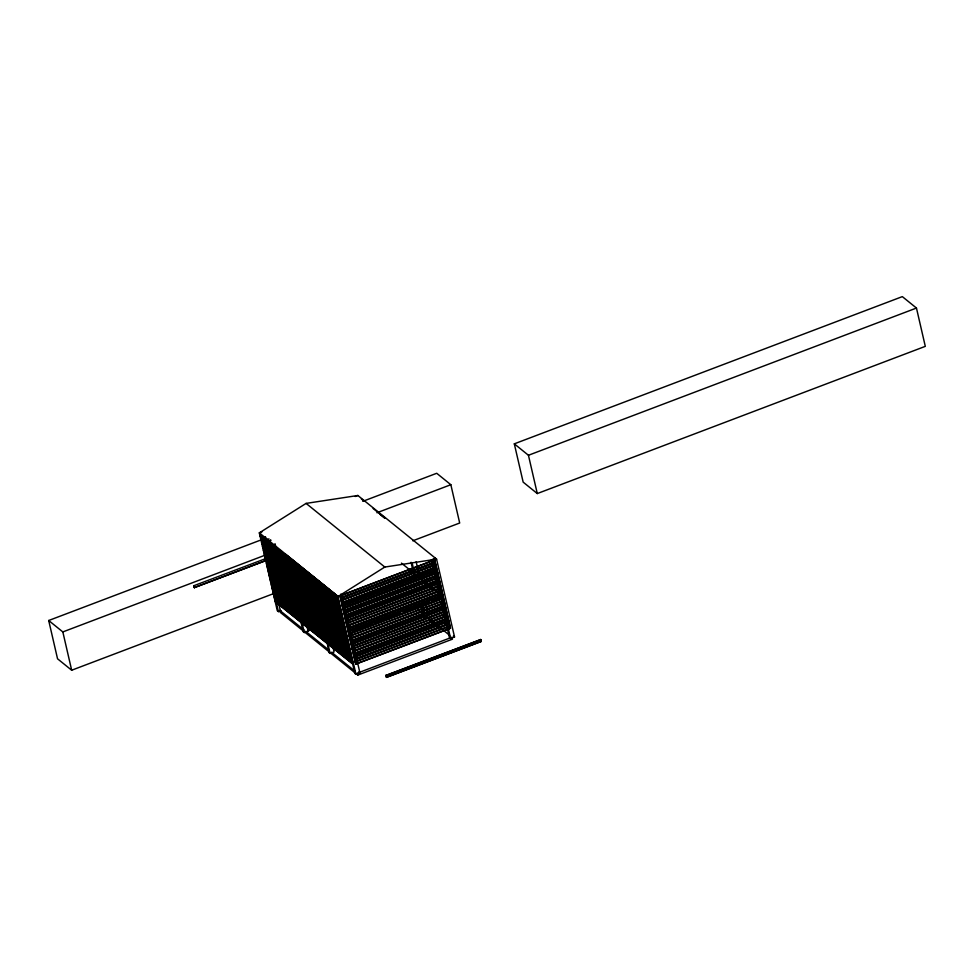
<?xml version="1.0" encoding="UTF-8"?>
<svg xmlns="http://www.w3.org/2000/svg" width="974" height="974" viewBox="0 0 974 974"><rect width="100%" height="100%" fill="white"/><g stroke="black" fill="none" stroke-linecap="round" stroke-linejoin="round"><path stroke-width="1.46" d="M441.977 605.207L449.44 637.507L450.585 638.445L454.529 636.947L436.571 559.137L357.872 495.486L306.104 503.4L259.315 532.875L277.286 610.686L278.43 611.623L281.06 610.625M261.945 531.877L259.315 532.875L338.015 596.526L436.571 559.137L384.803 567.051L338.015 596.526L355.973 674.337L359.917 672.839L341.959 595.029L340.803 594.103M355.242 496.484L357.872 495.486M286.027 555.472L259.888 534.677L286.027 555.472L290.301 573.978L300.869 582.537M273.499 593.653L71.674 670.222L57.539 658.789L48.7 620.499L261.896 539.608M362.803 501.33L436.717 473.279L450.84 484.711L459.691 523.014L412.781 540.801M514.309 443.84L902.326 296.62L916.461 308.052L925.3 346.354L537.283 493.562L523.16 482.13L514.309 443.84L528.444 455.272L537.283 493.562M266.17 539.937L268.994 538.865M267.899 541.215L270.723 540.144M268.02 541.325L270.845 540.253M48.7 620.499L62.835 631.931L266.072 554.815M376.938 512.762L450.84 484.711M528.444 455.272L916.461 308.052M265.038 555.63L342.58 618.344L342.142 616.432L329.212 605.974M266.486 560.391L194.35 587.614L193.899 585.703L266.048 558.479M194.35 587.614L266.365 560.293M304.156 613.413L308.222 631.03L304.278 632.528L303.133 631.59L285.443 554.303L337.43 596.015L337.588 598.036M286.319 556.751L338.015 598.56L338.173 600.581M286.466 557.384L260.338 536.589L260.18 534.568M267.253 565.2L293.101 586.105M267.692 567.111L293.539 588.028M268.13 569.035L345.673 631.749L346.123 633.66L268.58 570.947M287.5 561.852L339.196 603.673L339.354 605.694M287.793 563.13L261.665 542.335L262.103 544.247L288.231 565.042M288.085 564.409L339.78 606.218L340.23 608.141L288.243 566.43L299.103 574.879M288.389 567.075L299.249 575.512M288.84 568.986L305.568 582.184M269.908 576.693L347.45 639.407L347.888 641.33L270.346 578.605M289.266 569.51L340.961 611.331L341.399 613.243L289.704 571.434M289.558 570.788L263.43 549.993L263.869 551.905L290.008 572.7M270.784 580.516L296.632 601.421M290.301 573.978L341.996 615.799L341.545 613.876L322.747 598.681M290.167 574.733L301.015 583.17M290.605 576.645L291.482 580.467L265.634 559.563L266.085 561.474L343.907 624.091L344.346 626.002L266.523 563.398L268.739 572.968L294.866 593.763L297.228 605.365M291.323 578.446L265.196 557.652L264.319 553.816L342.142 616.432M291.482 579.092L343.177 620.901L342.726 618.989L334.508 612.329M291.628 579.725L343.323 621.534L343.761 623.457L291.786 581.746L299.115 587.346M291.932 582.391L298.093 587.03M311.29 575.208L311.741 577.132M292.37 584.303L309.099 597.5M309.257 598.133L292.517 584.936L344.492 626.647L344.942 628.559L293.247 586.75M311.887 577.765L312.325 579.676M293.393 587.383L345.088 629.204L345.526 631.115L293.551 589.404L305.58 598.803M312.471 580.321L312.91 582.233M293.698 590.049L325.706 615.592M313.056 582.866L313.506 584.79M274.765 597.756L300.613 618.66M294.136 591.961L310.876 605.158M295.012 594.408L346.707 636.217L346.269 634.305L313.372 607.691M295.159 595.041L346.854 636.862L347.292 638.774L295.317 597.062L302.646 602.663M314.237 587.979L314.687 589.891M295.305 595.686L269.177 574.879L270.942 582.537L297.07 603.344M295.463 597.707L321.31 618.612M314.833 590.524L315.272 592.448M295.913 599.619L307.942 609.018M315.418 593.081L315.856 594.992M296.778 602.066L348.473 643.875L348.035 641.963L340.985 636.266M299.176 601.141L298.738 599.229L299.176 601.141L304.947 599.095M296.924 602.699L348.619 644.52L348.777 646.541M316.002 595.638L316.453 597.549M316.599 598.182L317.037 600.106M297.679 607.277L309.708 616.676M298.105 607.813L349.8 649.621L349.958 651.643M304.74 605.28L309.099 603.77M317.183 600.739L317.634 602.65M298.397 609.079L272.27 588.284L272.708 590.195L298.848 611.002M309.549 605.682L301.076 608.896L300.503 606.887L300.942 608.799L309.415 605.584M432.785 559.198L435.415 558.199M298.701 610.357L350.397 652.178L350.555 654.199M317.78 603.296L318.218 605.207M285.443 554.303L337.43 596.015M340.096 595.832L434.708 559.928L435.147 561.84L340.413 597.646L339.975 595.723L340.413 597.646M318.364 605.84L318.802 607.764M306.067 611.027L311.717 608.884M306.189 611.124L311.838 608.981M340.559 598.279L341.131 600.301L340.559 598.279L435.171 562.388L435.743 564.396L341.131 600.301L435.743 564.396M340.681 598.377L435.293 562.485M299.444 614.935L317.354 629.082M299.87 615.471L351.565 657.28L351.724 659.301M318.961 608.397L319.399 610.308M338.757 603.137L338.599 601.116L260.776 538.5L261.215 540.424L339.196 603.673M341.144 600.836L341.716 602.845L341.144 600.836L435.889 565.042L436.328 566.953L341.716 602.845L436.328 566.953M300.175 616.749L274.035 595.942L274.924 599.777L352.746 662.381L353.197 664.305L275.362 601.688L353.197 664.305M306.956 614.85L311.193 613.243M302.841 616.566L311.315 613.34M300.467 618.015L352.162 659.836L352.6 661.748L300.625 620.036L303.255 621.838M319.545 610.954L319.983 612.865M436.352 567.489L341.74 603.381L342.178 605.304L436.912 569.498L436.352 567.489L436.912 569.498M436.474 567.586L341.862 603.49L342.3 605.402M303.158 618.38L305.982 617.297M320.129 613.51L320.58 615.422M342.178 605.304L436.79 569.4M307.833 618.685L312.191 617.175M342.324 605.938L437.07 570.143L437.509 572.055L342.897 607.959L342.324 605.938L342.897 607.959M342.446 606.035L437.07 570.143M301.209 622.593L297.959 607.167M304.046 622.203L309.695 620.061M304.168 622.301L309.817 620.158M320.726 616.055L321.164 617.979M340.376 608.774L262.542 546.158L262.992 548.082L340.815 610.686L340.376 608.774L315.698 588.82M342.775 607.849L437.509 572.055M342.921 608.494L437.655 572.7L438.093 574.611L343.359 610.406L342.921 608.494L343.359 610.406M343.043 608.592L437.655 572.7M343.505 611.039L438.239 575.244L438.69 577.168L344.078 613.06L343.505 611.039L344.078 613.06M343.627 611.148L438.239 575.244M321.907 621.168L322.345 623.08M341.545 613.876L289.57 572.176L295.731 576.815M343.944 612.963L438.69 577.168M344.102 613.596L438.836 577.801L439.274 579.713L344.662 615.617L344.102 613.596L344.662 615.617M322.491 623.713L300.455 605.548M344.54 615.507L439.274 579.713L438.836 577.801M344.686 616.152L439.42 580.358L439.871 582.269L345.246 618.161L344.686 616.152L345.246 618.161M344.808 616.25L439.42 580.358L439.871 582.269M315.162 628.23L308.076 630.909L305.787 620.986M322.93 625.637L311.473 616.018M323.076 626.27L323.526 628.181M342.726 618.989L290.751 577.278L312.179 594.274M345.125 618.064L439.737 582.172M345.271 618.697L440.017 582.902L440.455 584.826L345.721 620.621L345.271 618.697L345.721 620.621M345.405 618.807L440.017 582.902M317.743 629.533L324.512 626.964M323.672 628.827L324.391 630.628L340.839 643.936M345.867 621.254L440.601 585.459L441.039 587.371L346.306 623.165L345.867 621.254L346.427 623.275M345.989 621.351L440.601 585.459M324.257 631.371L324.707 633.295M346.452 623.81L441.185 588.016L441.636 589.927L347.024 625.819L346.452 623.81L347.024 625.819M324.853 633.928L325.292 635.839M346.89 625.722L441.636 589.927M347.048 626.367L441.782 590.561L442.22 592.484L347.608 628.376L347.048 626.367L347.608 628.376M347.487 628.279L442.22 592.484M347.633 628.912L442.366 593.117L442.817 595.029L348.193 630.933L347.633 628.912L348.193 630.933M347.755 629.021L442.366 593.117M325.876 638.396L337.917 647.795M348.071 630.835L442.817 595.029M348.217 631.469L442.963 595.674L443.401 597.586L348.668 633.38L348.217 631.469L348.668 633.38M348.351 631.566L442.963 595.674M352.174 630.665L371.946 623.165M374.771 622.094L400.192 612.451M403.017 611.38L428.438 601.737M431.251 600.666L441.137 596.916M346.269 634.305L294.282 592.594L311.023 605.791M348.814 634.025L443.547 598.219L443.986 600.142L349.252 635.937L348.814 634.025L349.252 635.937M348.936 634.123L443.547 598.219M327.057 643.497L326.899 641.476L328.981 652.507L330.125 653.432L334.07 651.935L332.377 644.593M349.398 636.57L444.132 600.775L444.582 602.687L349.97 638.591L349.398 636.57L349.97 638.591M349.849 638.494L444.582 602.687M349.995 639.127L444.728 603.332L445.167 605.244L350.555 641.148L349.995 639.127L350.555 641.148M348.035 641.963L296.059 600.252L308.088 609.651M350.433 641.038L445.167 605.244M350.579 641.683L445.313 605.877L445.763 607.8L351.151 643.692L350.579 641.683L351.151 643.692M350.701 641.781L445.313 605.877M351.017 643.595L445.763 607.8M351.164 644.228L445.909 608.433L446.348 610.345L351.614 646.152L351.164 644.228L351.614 646.152M351.297 644.338L445.909 608.433M349.374 649.086L349.216 647.065L271.381 584.461L271.831 586.372L349.8 649.621M351.76 646.785L446.494 610.99L446.932 612.902L352.198 648.696L351.76 646.785L352.198 648.696M351.882 646.882L446.494 610.99M352.344 649.341L447.09 613.547L447.529 615.458L352.917 651.35L352.344 649.341L352.917 651.35M352.795 651.253L447.529 615.458M352.941 651.886L447.675 616.092L448.113 618.015L353.501 653.907L352.941 651.886L353.501 653.907M351.139 656.744L350.981 654.723L273.158 592.119L273.597 594.03L351.565 657.28M353.379 653.81L448.113 618.015M353.525 654.443L448.259 618.648L448.71 620.56L354.098 656.464L353.525 654.443L354.098 656.464M353.647 654.54L448.259 618.648M353.964 656.354L448.71 620.56M354.11 657L448.856 621.205L449.294 623.116L354.56 658.911L354.11 657L354.56 658.911M354.244 657.097L448.856 621.205M354.706 659.544L449.44 623.75L449.878 625.673L355.145 661.468L354.706 659.544L355.145 661.468M354.828 659.654L449.44 623.75M355.291 662.101L450.037 626.306L450.475 628.218L355.863 664.122L355.291 662.101L355.863 664.122M355.741 664.012L450.475 628.218M357.823 675.067L452.435 639.175L451.985 637.227L357.373 673.131L357.823 675.067L280.281 612.354L279.83 610.406L303.925 629.898M385.996 675.359L480.73 639.565L481.18 641.476L386.556 677.38L385.996 675.359L386.556 677.38M386.118 675.457L480.73 639.565M386.434 677.271L481.18 641.476M361.366 498.968L363.716 500.867M373.115 508.465L384.864 517.973M379.884 514.284L384.584 518.083M435.147 561.84L434.587 559.831M435.889 565.042L436.206 566.856M438.093 574.611L437.533 572.59M440.455 584.826L439.883 582.805M441.039 587.371L440.479 585.362M441.185 588.016L441.514 589.83M441.782 590.561L442.099 592.375M401.434 563.118L414.352 573.564M417.883 576.425L426.101 583.073M429.631 585.922L437.85 592.582M443.401 597.586L442.829 595.564M443.864 600.033L443.426 598.121M444.132 600.775L444.461 602.589M444.728 603.332L445.045 605.146M446.348 610.345L445.775 608.336M446.932 612.902L446.372 610.893M447.09 613.547L447.407 615.361M447.675 616.092L447.991 617.906M306.104 503.4L384.803 567.051M449.294 623.116L448.734 621.095M449.878 625.673L449.318 623.652M450.037 626.306L450.353 628.12M453.385 636.022L454.529 636.947M417.919 609.675L423.787 614.424M427.318 617.273L449.635 635.328M292.042 560.866L285.893 556.215L338.015 598.56M294.392 562.765L296.741 564.664M299.091 566.564L312.021 577.022M314.371 578.921L316.72 580.821M319.07 582.72L337.868 597.926M297.338 567.221L286.478 558.772L338.599 601.116M299.688 569.12L302.037 571.02M304.387 572.919L312.605 579.567M313.786 580.516L323.185 588.126M325.535 590.025L327.885 591.924M330.235 593.823L338.453 600.483M289.704 563.118L308.502 578.325M310.852 580.224L313.202 582.123M315.552 584.023L328.469 594.481M330.819 596.38L333.169 598.279M335.519 600.179L339.049 603.028M293.819 568.524L287.659 563.873L339.78 606.218M296.169 570.423L298.519 572.322M300.869 574.222L313.786 584.68M316.136 586.579L318.486 588.479M320.836 590.378L334.934 601.786M337.284 603.685L339.634 605.584M301.453 576.778L303.803 578.678M306.153 580.577L320.251 591.985M322.601 593.884L324.951 595.784M327.301 597.683L340.23 608.141M301.599 577.412L303.949 579.311M306.299 581.21L314.529 587.87M307.918 584.083L310.268 585.983M312.617 587.882L330.235 602.139M332.584 604.038L340.815 610.686M291.616 571.409L330.393 602.772M332.743 604.671L335.093 606.571M337.442 608.482L340.961 611.331M293.235 574.283L295.585 576.182M297.934 578.081L315.552 592.338M317.901 594.237L321.432 597.086M323.782 598.986L336.7 609.444M339.049 611.343L341.399 613.243M298.081 578.714L315.698 592.971M318.048 594.87L320.397 596.77M303.218 584.437L322.017 599.643M324.366 601.542L326.716 603.442M329.066 605.341L341.996 615.799M303.364 585.07L326.862 604.075M294.416 579.384L307.334 589.842M309.683 591.742L312.033 593.641M314.383 595.54L327.313 605.998M329.662 607.898L342.58 618.344M314.529 596.173L327.459 606.632M329.809 608.531L332.158 610.43M295 581.941L297.35 583.84M299.7 585.739L312.63 596.198M314.979 598.097L338.477 617.102M340.827 619.001L343.177 620.901M295.146 582.574L297.496 584.473M299.846 586.372L312.776 596.831M315.126 598.73L317.475 600.629M319.825 602.529L338.623 617.735M340.973 619.634L343.323 621.534M301.465 589.246L323.782 607.301M326.132 609.2L328.482 611.1M330.831 612.999L343.761 623.457M300.442 588.929L323.94 607.934M326.29 609.834L328.64 611.733M330.99 613.644L343.907 624.091M311.449 599.4L313.798 601.299M316.148 603.198L334.946 618.405M337.296 620.304L344.346 626.002M311.607 600.033L313.957 601.932M316.307 603.843L329.224 614.29M331.574 616.189L344.492 626.647M296.766 589.599L299.115 591.498M301.465 593.397L319.095 607.654M322.613 610.503L335.543 620.962M337.893 622.861L340.243 624.76M342.592 626.659L344.942 628.559M296.912 590.232L299.262 592.131M301.611 594.03L314.541 604.489M316.891 606.388L335.689 621.595M338.039 623.494L340.389 625.393M342.738 627.293L345.088 629.204M296.242 590.463L298.592 592.362M300.942 594.262L304.472 597.111M331.489 618.965L335.019 621.826M342.069 627.524L344.419 629.423M307.93 600.702L325.559 614.959M327.909 616.859L345.526 631.115M328.055 617.492L345.673 631.749M313.226 607.058L332.024 622.264M334.374 624.164L336.724 626.063M339.074 627.962L346.123 633.66M298.543 597.257L306.761 603.904M309.111 605.804L317.341 612.463M324.391 618.161L337.308 628.62M339.658 630.519L342.008 632.418M344.358 634.317L346.707 636.217M298.689 597.89L337.454 629.253M339.804 631.152L342.154 633.051M344.504 634.951L346.854 636.862M304.996 604.562L307.346 606.461M309.695 608.36L321.444 617.869M324.975 620.718L327.325 622.617M329.675 624.517L347.292 638.774M325.121 621.351L327.471 623.25M329.821 625.15L347.45 639.407M310.292 610.917L312.642 612.816M314.992 614.716L333.79 629.922M336.14 631.822L338.489 633.721M340.839 635.62L347.888 641.33M310.438 611.55L312.788 613.45M315.138 615.349L338.635 634.354M300.309 604.915L319.107 620.121M326.156 625.819L339.074 636.278M341.424 638.177L343.773 640.076M346.123 641.976L348.473 643.875M326.302 626.465L339.22 636.911M341.57 638.81L343.919 640.709M346.269 642.621L348.619 644.52M304.424 610.321L297.082 604.72L349.216 647.065M306.773 612.22L309.123 614.119M326.74 628.376L345.539 643.583M312.057 618.575L315.588 621.424M317.938 623.323L330.856 633.782M333.205 635.681L335.555 637.58M337.905 639.48L349.654 648.988M316.173 623.981L298.263 609.834L350.397 652.178M318.522 625.88L320.872 627.78M343.189 645.835L350.238 651.533M301.49 614.18L298.86 612.378L350.981 654.723M303.839 616.079L306.189 617.979M308.539 619.878L327.337 635.085M329.687 636.984L347.304 651.241M319.703 630.982L332.621 641.44M334.971 643.339L337.321 645.238M339.67 647.138L351.419 656.646M316.392 630.044L314.468 628.486L311.546 615.848M302.671 619.281L300.029 617.492L352.162 659.836M305.02 621.181L317.938 631.639M320.288 633.538L322.637 635.438M340.267 649.695L352.016 659.191M305.605 623.737L307.954 625.637M310.304 627.536L325.584 639.894M329.102 642.743L326.473 640.953L311.01 574.684M331.452 644.642L349.082 658.899M358.773 671.914L359.917 672.839M305.678 631.31L329.175 650.315M331.525 652.215L355.023 671.22M355.973 674.337L354.828 673.411L337.138 596.112M193.899 585.703L194.471 587.724M480.608 639.468L481.046 641.379M435.171 562.388L435.609 564.299M436.936 570.046L437.387 571.957M438.117 575.147L438.556 577.058M442.245 593.02L442.683 594.931M445.191 605.779L445.629 607.691M448.137 618.551L448.576 620.462M450.585 638.445L432.626 560.634L431.47 559.697L432.493 564.104M433.174 567.038L433.844 569.973M434.526 572.907L435.548 577.314M436.218 580.248L439.944 596.405M416.142 561.718L419.526 576.401M426.308 605.767L428 613.109M412.197 563.216L415.253 576.425M422.363 607.252L424.737 617.54M411.052 562.278L413.767 574.027M421.559 607.8L423.593 616.603M314.87 587.359L319.959 609.383M320.641 612.317L330.125 653.432M301.392 610.71L301.83 612.634M286.66 556.178L287.671 560.586M288.353 563.52L296.486 598.754M297.167 601.688L304.278 632.528M292.212 582.282L292.65 584.193M292.809 584.826L294.428 591.851M274.985 543.65L276.312 549.421M265.427 536.711L266.109 539.645M278.771 603.783L280.402 610.868M260.472 533.801L261.482 538.208M270.979 579.323L272.33 585.191M273.012 588.126L274.023 592.533M275.727 599.874L278.43 611.623M62.835 631.931L71.674 670.222"/></g></svg>
